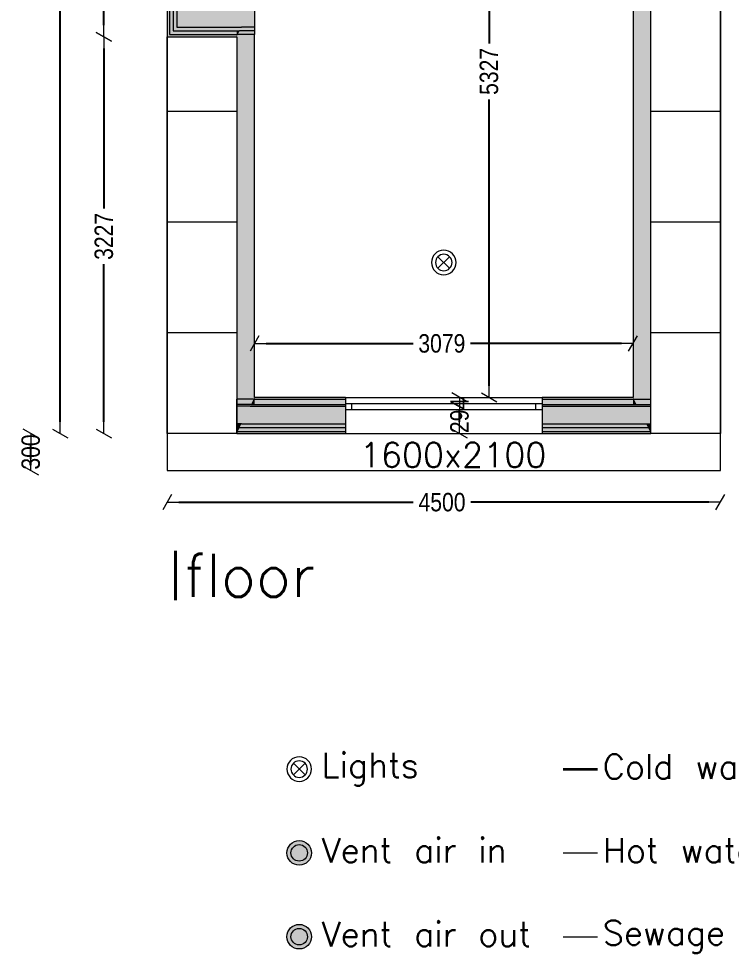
# Model space of a CAD drawing. Header units: millimetres. Extents: x -435615 to -398389, y 64121 to 101077.
# Drawn here: x -435177 to -429381, y 64121 to 71722 of the extents above; entities that cross this region are included whole.
import ezdxf

# ---------------------------------------------------------------- set-up
doc = ezdxf.new("R2010")
doc.units = ezdxf.units.MM
doc.header["$MEASUREMENT"] = 0
for name, color, linetype, lineweight in [('0_Pen_No__1', 7, 'Continuous', 13), ('1.VÄLISSEINAD_Pen_No__1', 7, 'Continuous', 13), ('1.VÄLISSEINAD_Pen_No__19', 255, 'Continuous', 0), ('2D Drafting - General_Pen_No__1', 7, 'Continuous', 13), ('2D Drafting - General_Pen_No__6', 5, 'Continuous', 35), ('ARCHICAD Doors_Pen_No__1', 7, 'Continuous', 13), ('ARCHICAD Windows_Pen_No__1', 7, 'Continuous', 13), ('Interior - Furniture _Pen_No__2', 8, 'Continuous', 15)]:
    doc.layers.add(name, color=color, linetype=linetype, lineweight=lineweight)
for name, color, linetype in [('1.VÄLISSEINAD', 7, 'Continuous'), ('ARCHICAD Doors', 7, 'Continuous'), ('ARCHICAD Windows', 7, 'Continuous'), ('Dimensioning - General', 7, 'Continuous'), ('Interior - Furniture', 7, 'Continuous')]:
    doc.layers.add(name, color=color, linetype=linetype)
for name, color, linetype, lineweight, true_color in [('1.VÄLISSEINAD_Pen_No__107', 7, 'Continuous', 13, 0xaaaaaa), ('1.VÄLISSEINAD_Pen_No__61', 7, 'Continuous', 20, 0x6a6a6a), ('2D Drafting - General_Pen_No__4', 7, 'Continuous', 20, 0x029e21), ('2D Drafting - General_Pen_No__61', 7, 'Continuous', 20, 0x6a6a6a), ('2D Drafting - General_Pen_No__68', 7, 'Continuous', 20, 0xfd4435), ('ARCHICAD Doors_Pen_No__23', 7, 'Continuous', 20, 0xff6600), ('ARCHICAD Doors_Pen_No__3', 7, 'Continuous', 18, 0xff6600), ('ARCHICAD Windows_Pen_No__23', 7, 'Continuous', 20, 0xff6600), ('ARCHICAD Windows_Pen_No__3', 7, 'Continuous', 18, 0xff6600), ('Interior - Furniture _Pen_No__4', 7, 'Continuous', 20, 0x029e21), ('Interior - Furniture _Pen_No__66', 7, 'Continuous', 20, 0x5555ff)]:
    doc.layers.add(name, color=color, linetype=linetype, lineweight=lineweight, true_color=true_color)
doc.styles.add('GENERATED_STYLE_1', font='techl___.ttf')
doc.dimstyles.new('GENERATED_STYLE__1', dxfattribs={"dimtxt": 150, "dimasz": 95, "dimexe": 0.18, "dimexo": 0.0625, "dimgap": 0.09, "dimtad": 0, "dimtih": 1, "dimtoh": 1, "dimdec": 0, "dimzin": 0, "dimdsep": 46, "dimtxsty": 'GENERATED_STYLE_1', "dimblk": 'ARROWHEAD_2', "dimblk1": 'ARROWHEAD_2', "dimblk2": 'ARROWHEAD_2', "dimcen": 0.09, "dimse1": 1, "dimse2": 1, "dimclrd": 7, "dimclre": 7, "dimclrt": 7, "dimadec": 0, "dimazin": 0, "dimtfac": 1, "dimtdec": 4, "dimtmove": 0, "dimatfit": 3, "dimfxl": 1, "dimtolj": 1, "dimtzin": 0, "dimarcsym": 0})
doc.dimstyles.new('GENERATED_STYLE__2', dxfattribs={"dimtxt": 150, "dimasz": 95, "dimexe": 0.18, "dimexo": 0.0625, "dimgap": 0.09, "dimtad": 0, "dimdec": 0, "dimzin": 0, "dimdsep": 46, "dimtxsty": 'GENERATED_STYLE_1', "dimblk": 'ARROWHEAD_2', "dimblk1": 'ARROWHEAD_2', "dimblk2": 'ARROWHEAD_2', "dimcen": 0.09, "dimse1": 1, "dimse2": 1, "dimclrd": 7, "dimclre": 7, "dimclrt": 7, "dimadec": 0, "dimazin": 0, "dimtfac": 1, "dimtdec": 4, "dimtmove": 0, "dimatfit": 3, "dimfxl": 1, "dimtolj": 1, "dimtzin": 0, "dimarcsym": 0})
pattern_1 = [(0, (-44697.8, -23531.7), (0, 900), [])]

# ---------------------------------------------------------------- blocks, each defined once
blk = doc.blocks.new('Wall_70', base_point=(-385337.2, 91879.9))
at = {"layer": '1.VÄLISSEINAD_Pen_No__107', "linetype": 'Continuous', "lineweight": 13, "true_color": 0xaaaaaa}
for points in [[(-385475.3, 92159.9), (-385453.1, 92114.9), (-385337.2, 92114.9), (-385337.2, 92159.9)], [(-385453.1, 92114.9), (-385447.1, 92102.9), (-385337.2, 92102.9), (-385337.2, 92114.9)], [(-385447.1, 92102.9), (-385375.6, 91957.9), (-385337.2, 91957.9), (-385337.2, 92102.9)], [(-385375.6, 91957.9), (-385360.8, 91927.9), (-385337.2, 91927.9), (-385337.2, 91957.9)], [(-385360.8, 91927.9), (-385346, 91897.9), (-385337.2, 91897.9), (-385337.2, 91927.9)], [(-385337.2, 91897.9), (-385346, 91897.9), (-385337.2, 91879.9)]]:
    blk.add_hatch(color=253, dxfattribs=at).paths.add_polyline_path(points)
at = {"layer": '1.VÄLISSEINAD_Pen_No__61', "linetype": 'Continuous', "lineweight": 20, "true_color": 0x6a6a6a}
for points in [[(-385337.2, 92173.9), (-385337.2, 99241.9), (-385482.2, 99241.9), (-385482.2, 92173.9)], [(-385482.2, 92173.9), (-385475.3, 92159.9), (-385337.2, 92159.9), (-385337.2, 92173.9)]]:
    blk.add_hatch(color=251, dxfattribs=at).paths.add_polyline_path(points)
at = {"layer": '1.VÄLISSEINAD_Pen_No__1', "color": 7, "linetype": 'Continuous', "lineweight": 13}
for p, q in [((-385475.3, 92159.9), (-385337.2, 92159.9)), ((-385453.1, 92114.9), (-385337.2, 92114.9)), ((-385447.1, 92102.9), (-385337.2, 92102.9)), ((-385375.6, 91957.9), (-385337.2, 91957.9)), ((-385360.8, 91927.9), (-385337.2, 91927.9)), ((-385346, 91897.9), (-385337.2, 91897.9))]:
    blk.add_line(p, q, dxfattribs=at)
at = {"layer": '1.VÄLISSEINAD_Pen_No__1', "color": 7, "linetype": 'Continuous', "lineweight": 13, "flags": 128}
for points in [[(-385337.2, 92114.9), (-385337.2, 92159.9)], [(-385337.2, 92102.9), (-385337.2, 92114.9)], [(-385337.2, 91957.9), (-385337.2, 92102.9)], [(-385337.2, 91927.9), (-385337.2, 91957.9)], [(-385337.2, 91897.9), (-385337.2, 91927.9)], [(-385337.2, 91879.9), (-385337.2, 91897.9)]]:
    blk.add_lwpolyline(points, dxfattribs=at)
at = {"layer": '1.VÄLISSEINAD_Pen_No__19', "color": 255, "linetype": 'Continuous', "lineweight": 0, "flags": 128}
for points in [[(-385337.2, 99241.9), (-385482.2, 99241.9)], [(-385482.2, 99241.9), (-385482.2, 97641.9)], [(-385337.2, 92159.9), (-385337.2, 99241.9)], [(-385482.2, 97500.9), (-385482.2, 92173.9)]]:
    blk.add_lwpolyline(points, dxfattribs=at)
blk = doc.blocks.new('Window 21_5')
at = {"layer": 'ARCHICAD Windows_Pen_No__1', "color": 7, "linetype": 'Continuous', "lineweight": 13}
for p, q in [((-800, 50), (-800, 36)), ((-800, 36), (-800, 0)), ((-800, 0), (-800, -9)), ((-800, 0), (-800, -9)), ((800, 50), (800, 36)), ((800, 36), (800, 0)), ((800, 0), (800, -9)), ((800, 0), (800, -9)), ((-800, -9), (-800, -21)), ((-800, -9), (-800, -21)), ((-800, -21), (-800, -50)), ((-800, -21), (-800, -50)), ((-800, -50), (-800, -166)), ((800, -9), (800, -21)), ((800, -9), (800, -21)), ((800, -21), (800, -50)), ((800, -21), (800, -50)), ((800, -50), (800, -166)), ((-800, -166), (-800, -196)), ((-800, -196), (-800, -226)), ((-800, -226), (-800, -244)), ((800, -166), (800, -196)), ((800, -196), (800, -226)), ((800, -226), (800, -244))]:
    blk.add_line(p, q, dxfattribs=at)
at = {"layer": 'ARCHICAD Windows_Pen_No__23', "color": 30, "linetype": 'Continuous', "lineweight": 20, "true_color": 0xff6600}
for p, q in [((-800, 0), (-750, 0)), ((-750, 0), (-750, -50)), ((750, -50), (750, 0)), ((750, 0), (800, 0)), ((-750, -50), (-800, -50)), ((800, -50), (750, -50))]:
    blk.add_line(p, q, dxfattribs=at)
at = {"layer": 'ARCHICAD Windows_Pen_No__3', "color": 30, "linetype": 'Continuous', "lineweight": 18, "true_color": 0xff6600}
for p, q in [((-800, 50), (800, 50)), ((-750, 0), (750, 0)), ((750, -50), (-750, -50)), ((-800, -244), (800, -244))]:
    blk.add_line(p, q, dxfattribs=at)
blk = doc.blocks.new('Wall_72', base_point=(-385337.2, 91879.9))
at = {"layer": '1.VÄLISSEINAD_Pen_No__107', "linetype": 'Continuous', "lineweight": 13, "true_color": 0xaaaaaa}
for points in [[(-388561.2, 92173.9), (-388561.2, 92159.9), (-387821.7, 92159.9), (-387821.7, 92173.9)], [(-388561.2, 92159.9), (-388561.2, 92114.9), (-387821.7, 92114.9), (-387821.7, 92159.9)], [(-386221.7, 92159.9), (-385482.2, 92159.9), (-385482.2, 92173.9), (-386221.7, 92173.9)], [(-385482.2, 92159.9), (-386221.7, 92159.9), (-386221.7, 92114.9), (-385482.2, 92114.9)], [(-388596.2, 92102.9), (-388667.7, 91957.9), (-387821.7, 91957.9), (-387821.7, 92102.9)], [(-388590.3, 92114.9), (-388596.2, 92102.9), (-387821.7, 92102.9), (-387821.7, 92114.9)], [(-386221.7, 92102.9), (-385447.1, 92102.9), (-385453.1, 92114.9), (-386221.7, 92114.9)], [(-386221.7, 91957.9), (-385375.6, 91957.9), (-385447.1, 92102.9), (-386221.7, 92102.9)], [(-388682.5, 91927.9), (-388697.3, 91897.9), (-387821.7, 91897.9), (-387821.7, 91927.9)], [(-388667.7, 91957.9), (-388682.5, 91927.9), (-387821.7, 91927.9), (-387821.7, 91957.9)], [(-386221.7, 91927.9), (-385360.8, 91927.9), (-385375.6, 91957.9), (-386221.7, 91957.9)], [(-386221.7, 91897.9), (-385346, 91897.9), (-385360.8, 91927.9), (-386221.7, 91927.9)], [(-388697.3, 91897.9), (-388706.2, 91879.9), (-387821.7, 91879.9), (-387821.7, 91897.9)], [(-385346, 91897.9), (-386221.7, 91897.9), (-386221.7, 91879.9), (-385337.2, 91879.9)]]:
    blk.add_hatch(color=253, dxfattribs=at).paths.add_polyline_path(points)
at = {"layer": '1.VÄLISSEINAD_Pen_No__61', "linetype": 'Continuous', "lineweight": 20, "true_color": 0x6a6a6a}
for points in [[(-388561.2, 92159.9), (-388568.1, 92159.9), (-388590.3, 92114.9), (-388561.2, 92114.9)], [(-388561.2, 92173.9), (-388568.1, 92159.9), (-388561.2, 92159.9)], [(-385475.3, 92159.9), (-385482.2, 92173.9), (-385482.2, 92159.9)], [(-385482.2, 92114.9), (-385453.1, 92114.9), (-385475.3, 92159.9), (-385482.2, 92159.9)]]:
    blk.add_hatch(color=251, dxfattribs=at).paths.add_polyline_path(points)
at = {"layer": '1.VÄLISSEINAD_Pen_No__1', "color": 7, "linetype": 'Continuous', "lineweight": 13}
for p, q in [((-388568.1, 92159.9), (-388561.2, 92159.9)), ((-388561.2, 92159.9), (-387821.7, 92159.9)), ((-387821.7, 92173.9), (-387821.7, 92159.9)), ((-387821.7, 92159.9), (-387821.7, 92123.9)), ((-386221.7, 92173.9), (-386221.7, 92159.9)), ((-386221.7, 92159.9), (-385482.2, 92159.9)), ((-386221.7, 92159.9), (-386221.7, 92123.9)), ((-385482.2, 92159.9), (-385475.3, 92159.9)), ((-388596.2, 92102.9), (-387821.7, 92102.9)), ((-388590.3, 92114.9), (-388561.2, 92114.9)), ((-388561.2, 92114.9), (-387821.7, 92114.9)), ((-387821.7, 92123.9), (-387821.7, 92114.9)), ((-387821.7, 92114.9), (-387821.7, 92102.9)), ((-387821.7, 92102.9), (-387821.7, 92073.9)), ((-387821.7, 92073.9), (-387821.7, 91957.9)), ((-386221.7, 92123.9), (-386221.7, 92114.9)), ((-386221.7, 92114.9), (-385482.2, 92114.9)), ((-386221.7, 92114.9), (-386221.7, 92102.9)), ((-386221.7, 92102.9), (-385447.1, 92102.9)), ((-386221.7, 92102.9), (-386221.7, 92073.9)), ((-386221.7, 92073.9), (-386221.7, 91957.9)), ((-385482.2, 92114.9), (-385453.1, 92114.9)), ((-388682.5, 91927.9), (-387821.7, 91927.9)), ((-388667.7, 91957.9), (-387821.7, 91957.9)), ((-387821.7, 91957.9), (-387821.7, 91927.9)), ((-387821.7, 91927.9), (-387821.7, 91897.9)), ((-386221.7, 91957.9), (-385375.6, 91957.9)), ((-386221.7, 91957.9), (-386221.7, 91927.9)), ((-386221.7, 91927.9), (-385360.8, 91927.9)), ((-386221.7, 91927.9), (-386221.7, 91897.9)), ((-388697.3, 91897.9), (-387821.7, 91897.9)), ((-387821.7, 91897.9), (-387821.7, 91879.9)), ((-386221.7, 91897.9), (-385346, 91897.9)), ((-386221.7, 91897.9), (-386221.7, 91879.9))]:
    blk.add_line(p, q, dxfattribs=at)
at = {"layer": '1.VÄLISSEINAD_Pen_No__1', "color": 7, "linetype": 'Continuous', "lineweight": 13, "flags": 128}
for points in [[(-387821.7, 92173.9), (-388561.2, 92173.9)], [(-385482.2, 92173.9), (-386221.7, 92173.9)], [(-388706.2, 91879.9), (-387821.7, 91879.9)], [(-386221.7, 91879.9), (-385337.2, 91879.9)]]:
    blk.add_lwpolyline(points, dxfattribs=at)
at = {"layer": 'ARCHICAD Windows', "color": 21, "linetype": 'Continuous', "lineweight": 18, "true_color": 0xff9955, "zscale": 1000}
blk.add_blockref('Window 21_5', (-387021.7, 92123.9), dxfattribs=at)
blk = doc.blocks.new('Wall_73', base_point=(-389271.7, 95106.9))
at = {"layer": '1.VÄLISSEINAD_Pen_No__107', "linetype": 'Continuous', "lineweight": 13, "true_color": 0xaaaaaa}
for points in [[(-388991.7, 95386.9), (-388568.1, 95386.9), (-388561.2, 95400.9), (-388977.7, 95400.9)], [(-389193.7, 95184.9), (-388667.7, 95184.9), (-388596.2, 95329.9), (-389048.7, 95329.9)], [(-389048.7, 95329.9), (-388596.2, 95329.9), (-388590.3, 95341.9), (-389036.7, 95341.9)], [(-389036.7, 95341.9), (-388590.3, 95341.9), (-388568.1, 95386.9), (-388991.7, 95386.9)], [(-389223.7, 95154.9), (-388682.5, 95154.9), (-388667.7, 95184.9), (-389193.7, 95184.9)], [(-388706.2, 95124.9), (-389253.7, 95124.9), (-389271.7, 95106.9), (-388706.2, 95106.9)], [(-388706.2, 95154.9), (-389223.7, 95154.9), (-389253.7, 95124.9), (-388706.2, 95124.9)]]:
    blk.add_hatch(color=253, dxfattribs=at).paths.add_polyline_path(points)
at = {"layer": '1.VÄLISSEINAD_Pen_No__61', "linetype": 'Continuous', "lineweight": 20, "true_color": 0x6a6a6a}
for points in [[(-388706.2, 95124.9), (-388697.3, 95124.9), (-388682.5, 95154.9), (-388706.2, 95154.9)], [(-388706.2, 95106.9), (-388697.3, 95124.9), (-388706.2, 95124.9)]]:
    blk.add_hatch(color=251, dxfattribs=at).paths.add_polyline_path(points)
at = {"layer": '1.VÄLISSEINAD_Pen_No__1', "color": 7, "linetype": 'Continuous', "lineweight": 13}
for p, q in [((-389048.7, 95329.9), (-388596.2, 95329.9)), ((-389036.7, 95341.9), (-388590.3, 95341.9)), ((-388991.7, 95386.9), (-388568.1, 95386.9)), ((-389193.7, 95184.9), (-388667.7, 95184.9)), ((-389253.7, 95124.9), (-388706.2, 95124.9)), ((-389223.7, 95154.9), (-388682.5, 95154.9))]:
    blk.add_line(p, q, dxfattribs=at)
at = {"layer": '1.VÄLISSEINAD_Pen_No__1', "color": 7, "linetype": 'Continuous', "lineweight": 13, "flags": 128}
for points in [[(-388561.2, 95400.9), (-388977.7, 95400.9)], [(-389271.7, 95106.9), (-388706.2, 95106.9)]]:
    blk.add_lwpolyline(points, dxfattribs=at)
blk = doc.blocks.new('Double Door 21_2')
at = {"layer": 'ARCHICAD Doors_Pen_No__1', "color": 7, "linetype": 'Continuous', "lineweight": 13}
for p, q in [((-800, 100), (-837, 100)), ((-800, 100), (-837, 100)), ((-800, 100), (-800, 82)), ((-800, 100), (-800, 82)), ((-800, 100), (-800, 82)), ((-800, 82), (-800, 52)), ((-800, 82), (-800, 52)), ((-800, 82), (-800, 52)), ((800, 100), (800, 82)), ((800, 100), (800, 82)), ((800, 100), (800, 82)), ((800, 100), (837, 100)), ((800, 100), (837, 100)), ((800, 82), (800, 52)), ((800, 82), (800, 52)), ((800, 82), (800, 52)), ((-800, 52), (-800, 22)), ((-800, 52), (-800, 22)), ((-800, 52), (-800, 22)), ((-800, 22), (-800, 0)), ((-800, 22), (-800, 0)), ((-800, 22), (-800, 0)), ((-800, 0), (-800, -115)), ((-800, 0), (-800, -115)), ((800, 52), (800, 22)), ((800, 52), (800, 22)), ((800, 52), (800, 22)), ((800, 22), (800, 0)), ((800, 22), (800, 0)), ((800, 22), (800, 0)), ((800, 0), (800, -115)), ((800, 0), (800, -115)), ((-800, -115), (-800, -123)), ((-800, -115), (-800, -123)), ((-800, -123), (-800, -135)), ((-800, -123), (-800, -135)), ((-800, -135), (-800, -180)), ((-800, -135), (-800, -180)), ((800, -115), (800, -123)), ((800, -115), (800, -123)), ((800, -123), (800, -135)), ((800, -123), (800, -135)), ((800, -135), (800, -180)), ((800, -135), (800, -180)), ((-800, -194), (-837, -194)), ((-800, -194), (-837, -194)), ((-800, -180), (-800, -194)), ((-800, -180), (-800, -194)), ((800, -180), (800, -194)), ((800, -180), (800, -194)), ((800, -194), (837, -194)), ((800, -194), (837, -194))]:
    blk.add_line(p, q, dxfattribs=at)
at = {"layer": 'ARCHICAD Doors_Pen_No__23', "color": 30, "linetype": 'Continuous', "lineweight": 20, "true_color": 0xff6600}
for p, q in [((-760, 0), (-800, 0)), ((-800, 0), (-800, -115)), ((-760, -115), (-760, 0)), ((800, 0), (760, 0)), ((760, 0), (760, -115)), ((800, -115), (800, 0)), ((-800, -115), (-760, -115)), ((760, -115), (800, -115))]:
    blk.add_line(p, q, dxfattribs=at)
at = {"layer": 'ARCHICAD Doors_Pen_No__3', "color": 30, "linetype": 'Continuous', "lineweight": 18, "true_color": 0xff6600}
for p, q in [((-760, 0), (-760, 760)), ((760, 0), (760, 760))]:
    blk.add_line(p, q, dxfattribs=at)
for centre, start, end in [((-760, 0), 0, 90), ((760, 0), 90, 180)]:
    blk.add_arc(centre, 760, start, end, dxfattribs=at)
blk = doc.blocks.new('Wall_75', base_point=(-389271.7, 95106.9))
at = {"layer": '1.VÄLISSEINAD_Pen_No__107', "linetype": 'Continuous', "lineweight": 13, "true_color": 0xaaaaaa}
for points in [[(-389271.7, 97794.9), (-389271.7, 97250.9), (-389253.7, 97250.9), (-389253.7, 97776.9)], [(-389223.7, 97746.9), (-389253.7, 97776.9), (-389253.7, 97250.9), (-389223.7, 97250.9)], [(-389193.7, 97716.9), (-389223.7, 97746.9), (-389223.7, 97250.9), (-389193.7, 97250.9)], [(-389048.7, 97571.9), (-389193.7, 97716.9), (-389193.7, 97250.9), (-389048.7, 97250.9)], [(-389036.7, 97559.9), (-389048.7, 97571.9), (-389048.7, 97250.9), (-389036.7, 97250.9)], [(-388991.7, 97514.9), (-389036.7, 97559.9), (-389036.7, 97250.9), (-388991.7, 97250.9)], [(-388977.7, 97500.9), (-388991.7, 97514.9), (-388991.7, 97250.9), (-388977.7, 97250.9)], [(-389271.7, 95106.9), (-389253.7, 95124.9), (-389253.7, 95650.9), (-389271.7, 95650.9)], [(-389253.7, 95124.9), (-389223.7, 95154.9), (-389223.7, 95650.9), (-389253.7, 95650.9)], [(-389223.7, 95154.9), (-389193.7, 95184.9), (-389193.7, 95650.9), (-389223.7, 95650.9)], [(-389193.7, 95184.9), (-389048.7, 95329.9), (-389048.7, 95650.9), (-389193.7, 95650.9)], [(-389048.7, 95329.9), (-389036.7, 95341.9), (-389036.7, 95650.9), (-389048.7, 95650.9)], [(-389036.7, 95341.9), (-388991.7, 95386.9), (-388991.7, 95650.9), (-389036.7, 95650.9)], [(-388991.7, 95650.9), (-388991.7, 95386.9), (-388977.7, 95400.9), (-388977.7, 95650.9)]]:
    blk.add_hatch(color=253, dxfattribs=at).paths.add_polyline_path(points)
at = {"layer": '1.VÄLISSEINAD_Pen_No__1', "color": 7, "linetype": 'Continuous', "lineweight": 13}
for p, q in [((-389253.7, 97776.9), (-389253.7, 97250.9)), ((-389223.7, 97746.9), (-389223.7, 97250.9)), ((-389193.7, 97716.9), (-389193.7, 97250.9)), ((-389048.7, 97571.9), (-389048.7, 97250.9)), ((-389036.7, 97559.9), (-389036.7, 97250.9)), ((-388991.7, 97514.9), (-388991.7, 97250.9)), ((-389271.7, 97250.9), (-389271.7, 97287.9)), ((-389271.7, 97250.9), (-389253.7, 97250.9)), ((-389271.7, 97250.9), (-389253.7, 97250.9)), ((-389253.7, 97250.9), (-389223.7, 97250.9)), ((-389253.7, 97250.9), (-389223.7, 97250.9)), ((-389223.7, 97250.9), (-389193.7, 97250.9)), ((-389223.7, 97250.9), (-389193.7, 97250.9)), ((-389193.7, 97250.9), (-389171.7, 97250.9)), ((-389193.7, 97250.9), (-389171.7, 97250.9)), ((-389171.7, 97250.9), (-389056.7, 97250.9)), ((-389056.7, 97250.9), (-389048.7, 97250.9)), ((-389048.7, 97250.9), (-389036.7, 97250.9)), ((-389036.7, 97250.9), (-388991.7, 97250.9)), ((-388991.7, 97250.9), (-388977.7, 97250.9)), ((-388977.7, 97250.9), (-388977.7, 97287.9)), ((-389271.7, 95650.9), (-389271.7, 95613.9)), ((-389271.7, 95650.9), (-389253.7, 95650.9)), ((-389271.7, 95650.9), (-389253.7, 95650.9)), ((-389253.7, 95650.9), (-389253.7, 95124.9)), ((-389253.7, 95650.9), (-389223.7, 95650.9)), ((-389253.7, 95650.9), (-389223.7, 95650.9)), ((-389223.7, 95650.9), (-389223.7, 95154.9)), ((-389223.7, 95650.9), (-389193.7, 95650.9)), ((-389223.7, 95650.9), (-389193.7, 95650.9)), ((-389193.7, 95650.9), (-389193.7, 95184.9)), ((-389193.7, 95650.9), (-389171.7, 95650.9)), ((-389193.7, 95650.9), (-389171.7, 95650.9)), ((-389171.7, 95650.9), (-389056.7, 95650.9)), ((-389056.7, 95650.9), (-389048.7, 95650.9)), ((-389048.7, 95650.9), (-389048.7, 95329.9)), ((-389048.7, 95650.9), (-389036.7, 95650.9)), ((-389036.7, 95650.9), (-389036.7, 95341.9)), ((-389036.7, 95650.9), (-388991.7, 95650.9)), ((-388991.7, 95650.9), (-388991.7, 95386.9)), ((-388991.7, 95650.9), (-388977.7, 95650.9)), ((-388977.7, 95650.9), (-388977.7, 95613.9))]:
    blk.add_line(p, q, dxfattribs=at)
at = {"layer": '1.VÄLISSEINAD_Pen_No__1', "color": 7, "linetype": 'Continuous', "lineweight": 13, "flags": 128}
for points in [[(-389271.7, 97794.9), (-389271.7, 97250.9)], [(-388977.7, 97250.9), (-388977.7, 97500.9)], [(-389271.7, 95650.9), (-389271.7, 95106.9)], [(-388977.7, 95400.9), (-388977.7, 95650.9)]]:
    blk.add_lwpolyline(points, dxfattribs=at)
at = {"layer": 'ARCHICAD Doors', "color": 21, "linetype": 'Continuous', "lineweight": 18, "true_color": 0xff9955, "zscale": 1000, "rotation": 90}
blk.add_blockref('Double Door 21_2', (-389171.7, 96450.9), dxfattribs=at)
blk = doc.blocks.new('Wall_76', base_point=(-388706.2, 95106.9))
at = {"layer": '1.VÄLISSEINAD_Pen_No__107', "linetype": 'Continuous', "lineweight": 13, "true_color": 0xaaaaaa}
for points in [[(-388568.1, 95386.9), (-388561.2, 95386.9), (-388561.2, 95400.9)], [(-388561.2, 95184.9), (-388561.2, 95329.9), (-388596.2, 95329.9), (-388667.7, 95184.9)], [(-388561.2, 95329.9), (-388561.2, 95341.9), (-388590.3, 95341.9), (-388596.2, 95329.9)], [(-388561.2, 95341.9), (-388561.2, 95386.9), (-388568.1, 95386.9), (-388590.3, 95341.9)], [(-388561.2, 95154.9), (-388561.2, 95184.9), (-388667.7, 95184.9), (-388682.5, 95154.9)], [(-388561.2, 95124.9), (-388561.2, 95154.9), (-388682.5, 95154.9), (-388697.3, 95124.9)], [(-388590.3, 92114.9), (-388568.1, 92159.9), (-388706.2, 92159.9), (-388706.2, 92114.9)], [(-388596.2, 92102.9), (-388590.3, 92114.9), (-388706.2, 92114.9), (-388706.2, 92102.9)], [(-388667.7, 91957.9), (-388596.2, 92102.9), (-388706.2, 92102.9), (-388706.2, 91957.9)], [(-388682.5, 91927.9), (-388667.7, 91957.9), (-388706.2, 91957.9), (-388706.2, 91927.9)], [(-388697.3, 91897.9), (-388682.5, 91927.9), (-388706.2, 91927.9), (-388706.2, 91897.9)], [(-388697.3, 91897.9), (-388706.2, 91897.9), (-388706.2, 91879.9)]]:
    blk.add_hatch(color=253, dxfattribs=at).paths.add_polyline_path(points)
at = {"layer": '1.VÄLISSEINAD_Pen_No__61', "linetype": 'Continuous', "lineweight": 20, "true_color": 0x6a6a6a}
for points in [[(-388697.3, 95124.9), (-388706.2, 95106.9), (-388561.2, 95106.9), (-388561.2, 95124.9)], [(-388561.2, 92173.9), (-388561.2, 95106.9), (-388706.2, 95106.9), (-388706.2, 92173.9)], [(-388706.2, 92159.9), (-388568.1, 92159.9), (-388561.2, 92173.9), (-388706.2, 92173.9)]]:
    blk.add_hatch(color=251, dxfattribs=at).paths.add_polyline_path(points)
at = {"layer": '1.VÄLISSEINAD_Pen_No__1', "color": 7, "linetype": 'Continuous', "lineweight": 13}
for p, q in [((-388561.2, 95329.9), (-388596.2, 95329.9)), ((-388561.2, 95341.9), (-388590.3, 95341.9)), ((-388561.2, 95386.9), (-388568.1, 95386.9)), ((-388561.2, 95184.9), (-388667.7, 95184.9)), ((-388561.2, 95124.9), (-388697.3, 95124.9)), ((-388561.2, 95154.9), (-388682.5, 95154.9)), ((-388568.1, 92159.9), (-388706.2, 92159.9)), ((-388590.3, 92114.9), (-388706.2, 92114.9)), ((-388596.2, 92102.9), (-388706.2, 92102.9)), ((-388667.7, 91957.9), (-388706.2, 91957.9)), ((-388682.5, 91927.9), (-388706.2, 91927.9)), ((-388697.3, 91897.9), (-388706.2, 91897.9))]:
    blk.add_line(p, q, dxfattribs=at)
at = {"layer": '1.VÄLISSEINAD_Pen_No__1', "color": 7, "linetype": 'Continuous', "lineweight": 13, "flags": 128}
for points in [[(-388561.2, 95400.9), (-388561.2, 95386.9)], [(-388561.2, 95386.9), (-388561.2, 95341.9)], [(-388561.2, 95341.9), (-388561.2, 95329.9)], [(-388561.2, 95329.9), (-388561.2, 95184.9)], [(-388561.2, 95184.9), (-388561.2, 95154.9)], [(-388561.2, 95154.9), (-388561.2, 95124.9)], [(-388706.2, 92114.9), (-388706.2, 92159.9)], [(-388706.2, 92102.9), (-388706.2, 92114.9)], [(-388706.2, 91957.9), (-388706.2, 92102.9)], [(-388706.2, 91927.9), (-388706.2, 91957.9)], [(-388706.2, 91897.9), (-388706.2, 91927.9)], [(-388706.2, 91879.9), (-388706.2, 91897.9)]]:
    blk.add_lwpolyline(points, dxfattribs=at)
at = {"layer": '1.VÄLISSEINAD_Pen_No__19', "color": 255, "linetype": 'Continuous', "lineweight": 0, "flags": 128}
for points in [[(-388706.2, 95106.9), (-388706.2, 92159.9)], [(-388561.2, 92173.9), (-388561.2, 95124.9)]]:
    blk.add_lwpolyline(points, dxfattribs=at)
blk = doc.blocks.new('Push Button with Indicator Lamp 21')
at = {"layer": 'Interior - Furniture _Pen_No__2', "color": 8, "linetype": 'Continuous', "lineweight": 15}
for p, q in [((-47.4, -47.4), (47.4, 47.4)), ((47.4, -47.4), (-47.4, 47.4))]:
    blk.add_line(p, q, dxfattribs=at)
for radius in [100, 67]:
    blk.add_circle((0, 0), radius, dxfattribs=at)
blk = doc.blocks.new('Push Button 21')
at = {"layer": 'Interior - Furniture _Pen_No__66', "linetype": 'Continuous', "lineweight": 0, "true_color": 0x15153f}
blk.add_hatch(color=168, dxfattribs=at).paths.add_polyline_path([(100, 0, 1), (-100, 0, 1)])
at = {"layer": 'Interior - Furniture _Pen_No__66', "color": 173, "linetype": 'Continuous', "lineweight": 20, "true_color": 0x5555ff}
for radius in [100, 67]:
    blk.add_circle((0, 0), radius, dxfattribs=at)
blk = doc.blocks.new('Push Button 21_2')
at = {"layer": 'Interior - Furniture _Pen_No__4', "linetype": 'Continuous', "lineweight": 0, "true_color": 0x002708}
blk.add_hatch(color=98, dxfattribs=at).paths.add_polyline_path([(100, 0, 1), (-100, 0, 1)])
at = {"layer": 'Interior - Furniture _Pen_No__4', "color": 104, "linetype": 'Continuous', "lineweight": 20, "true_color": 0x029e21}
for radius in [100, 67]:
    blk.add_circle((0, 0), radius, dxfattribs=at)
blk = doc.blocks.new('ARROWHEAD_2')
at = {"color": 0, "linetype": 'Continuous', "lineweight": 0}
for p, q in [((0, 0), (-1, 0)), ((-0.378, -0.655), (0.378, 0.655))]:
    blk.add_line(p, q, dxfattribs=at)
blk = doc.blocks.new('*D257')
at = {"layer": 'Defpoints', "color": 0, "linetype": 'Continuous', "transparency": 16777216}
for p in [(-433969.5, 68348.2), (-429469.5, 68348.2), (-429469.5, 67789.5)]:
    blk.add_point(p, dxfattribs=at)
at = {"layer": 'Dimensioning - General', "color": 7, "linetype": 'Continuous', "lineweight": -2, "transparency": 16777216}
for p, q in [((-433874.5, 67789.5), (-431969.6, 67789.5)), ((-429564.5, 67789.5), (-431498.1, 67789.5))]:
    blk.add_line(p, q, dxfattribs=at)
at = {"layer": 'Dimensioning - General', "color": 7, "linetype": 'Continuous', "lineweight": -2, "transparency": 16777216, "xscale": 95, "yscale": 95, "zscale": 95, "rotation": 180}
blk.add_blockref('ARROWHEAD_2', (-433969.5, 67789.5), dxfattribs=at)
at = {"layer": 'Dimensioning - General', "color": 7, "linetype": 'Continuous', "lineweight": -2, "transparency": 16777216, "xscale": 95, "yscale": 95, "zscale": 95}
blk.add_blockref('ARROWHEAD_2', (-429469.5, 67789.5), dxfattribs=at)
at = {"layer": 'Dimensioning - General', "color": 7, "linetype": 'Continuous', "lineweight": 13, "transparency": 16777216, "insert": (-431733.8, 67789.5), "char_height": 150, "attachment_point": 5, "style": 'GENERATED_STYLE_1'}
blk.add_mtext('\\A1;4500', dxfattribs=at)
blk = doc.blocks.new('*D289')
at = {"layer": 'Defpoints', "color": 0, "linetype": 'Continuous', "transparency": 16777216}
for p in [(-431719.5, 68642.2), (-431591.3, 68642.2), (-431719.5, 68348.2)]:
    blk.add_point(p, dxfattribs=at)
at = {"layer": 'Dimensioning - General', "color": 7, "linetype": 'Continuous', "lineweight": -2, "transparency": 16777216}
blk.add_line((-431591.3, 68443.2), (-431591.3, 68547.2), dxfattribs=at)
at = {"layer": 'Dimensioning - General', "color": 7, "linetype": 'Continuous', "lineweight": -2, "transparency": 16777216, "xscale": 95, "yscale": 95, "zscale": 95}
for p, rotation in [((-431591.3, 68642.2), 90), ((-431591.3, 68348.2), 270)]:
    blk.add_blockref('ARROWHEAD_2', p, dxfattribs=dict(at, rotation=rotation))
at = {"layer": 'Dimensioning - General', "color": 7, "linetype": 'Continuous', "lineweight": 13, "transparency": 16777216, "insert": (-431591.3, 68495.2), "char_height": 150, "attachment_point": 5, "rotation": 90, "style": 'GENERATED_STYLE_1'}
blk.add_mtext('\\A1;294', dxfattribs=at)
blk = doc.blocks.new('*D290')
at = {"layer": 'Defpoints', "color": 0, "linetype": 'Continuous', "transparency": 16777216}
for p in [(-431647, 73969.2), (-431351.3, 73969.2), (-431719.5, 68642.2)]:
    blk.add_point(p, dxfattribs=at)
at = {"layer": 'Dimensioning - General', "color": 7, "linetype": 'Continuous', "lineweight": -2, "transparency": 16777216}
for p, q in [((-431351.3, 73874.2), (-431351.3, 71521.3)), ((-431351.3, 68737.2), (-431351.3, 71065.8))]:
    blk.add_line(p, q, dxfattribs=at)
at = {"layer": 'Dimensioning - General', "color": 7, "linetype": 'Continuous', "lineweight": -2, "transparency": 16777216, "xscale": 95, "yscale": 95, "zscale": 95}
for p, rotation in [((-431351.3, 73969.2), 90), ((-431351.3, 68642.2), 270)]:
    blk.add_blockref('ARROWHEAD_2', p, dxfattribs=dict(at, rotation=rotation))
at = {"layer": 'Dimensioning - General', "color": 7, "linetype": 'Continuous', "lineweight": 13, "transparency": 16777216, "insert": (-431351.3, 71293.5), "char_height": 150, "attachment_point": 5, "rotation": 90, "style": 'GENERATED_STYLE_1'}
blk.add_mtext('\\A1;5327', dxfattribs=at)
blk = doc.blocks.new('*D294')
at = {"layer": 'Defpoints', "color": 0, "linetype": 'Continuous', "transparency": 16777216}
for p in [(-430180, 69080.5), (-433259, 68642.2), (-430180, 68642.2)]:
    blk.add_point(p, dxfattribs=at)
at = {"layer": 'Dimensioning - General', "color": 7, "linetype": 'Continuous', "lineweight": -2, "transparency": 16777216}
for p, q in [((-433164, 69080.5), (-431967.6, 69080.5)), ((-430275, 69080.5), (-431503, 69080.5))]:
    blk.add_line(p, q, dxfattribs=at)
at = {"layer": 'Dimensioning - General', "color": 7, "linetype": 'Continuous', "lineweight": -2, "transparency": 16777216, "xscale": 95, "yscale": 95, "zscale": 95, "rotation": 180}
blk.add_blockref('ARROWHEAD_2', (-433259, 69080.5), dxfattribs=at)
at = {"layer": 'Dimensioning - General', "color": 7, "linetype": 'Continuous', "lineweight": -2, "transparency": 16777216, "xscale": 95, "yscale": 95, "zscale": 95}
blk.add_blockref('ARROWHEAD_2', (-430180, 69080.5), dxfattribs=at)
at = {"layer": 'Dimensioning - General', "color": 7, "linetype": 'Continuous', "lineweight": 13, "transparency": 16777216, "insert": (-431735.3, 69080.5), "char_height": 150, "attachment_point": 5, "style": 'GENERATED_STYLE_1'}
blk.add_mtext('\\A1;3079', dxfattribs=at)
blk = doc.blocks.new('*D391')
at = {"layer": 'Defpoints', "color": 0, "linetype": 'Continuous', "transparency": 16777216}
for p in [(-434484.1, 71575.2), (-433969.5, 71575.2), (-433969.5, 68348.2)]:
    blk.add_point(p, dxfattribs=at)
at = {"layer": 'Dimensioning - General', "color": 7, "linetype": 'Continuous', "lineweight": -2, "transparency": 16777216}
for p, q in [((-434484.1, 71480.2), (-434484.1, 70177.8)), ((-434484.1, 68443.2), (-434484.1, 69725.6))]:
    blk.add_line(p, q, dxfattribs=at)
at = {"layer": 'Dimensioning - General', "color": 7, "linetype": 'Continuous', "lineweight": -2, "transparency": 16777216, "xscale": 95, "yscale": 95, "zscale": 95}
for p, rotation in [((-434484.1, 71575.2), 90), ((-434484.1, 68348.2), 270)]:
    blk.add_blockref('ARROWHEAD_2', p, dxfattribs=dict(at, rotation=rotation))
at = {"layer": 'Dimensioning - General', "color": 7, "linetype": 'Continuous', "lineweight": 13, "transparency": 16777216, "insert": (-434484.1, 69951.7), "char_height": 150, "attachment_point": 5, "rotation": 90, "style": 'GENERATED_STYLE_1'}
blk.add_mtext('\\A1;3227', dxfattribs=at)
blk = doc.blocks.new('*D392')
at = {"layer": 'Defpoints', "color": 0, "linetype": 'Continuous', "transparency": 16777216}
for p in [(-434484.1, 74263.2), (-433969.5, 74263.2), (-433969.5, 71575.2)]:
    blk.add_point(p, dxfattribs=at)
at = {"layer": 'Dimensioning - General', "color": 7, "linetype": 'Continuous', "lineweight": -2, "transparency": 16777216}
for p, q in [((-434484.1, 74168.2), (-434484.1, 73137.9)), ((-434484.1, 71670.2), (-434484.1, 72679.1))]:
    blk.add_line(p, q, dxfattribs=at)
at = {"layer": 'Dimensioning - General', "color": 7, "linetype": 'Continuous', "lineweight": -2, "transparency": 16777216, "xscale": 95, "yscale": 95, "zscale": 95}
for p, rotation in [((-434484.1, 74263.2), 90), ((-434484.1, 71575.2), 270)]:
    blk.add_blockref('ARROWHEAD_2', p, dxfattribs=dict(at, rotation=rotation))
at = {"layer": 'Dimensioning - General', "color": 7, "linetype": 'Continuous', "lineweight": 13, "transparency": 16777216, "insert": (-434484.1, 72908.5), "char_height": 150, "attachment_point": 5, "rotation": 90, "style": 'GENERATED_STYLE_1'}
blk.add_mtext('\\A1;2688', dxfattribs=at)
blk = doc.blocks.new('*D394')
at = {"layer": 'Defpoints', "color": 0, "linetype": 'Continuous', "transparency": 16777216}
for p in [(-435078.7, 68348.2), (-433969.5, 68348.2), (-433969.5, 68048.2)]:
    blk.add_point(p, dxfattribs=at)
at = {"layer": 'Dimensioning - General', "color": 7, "linetype": 'Continuous', "lineweight": -2, "transparency": 16777216}
blk.add_line((-435078.7, 68143.2), (-435078.7, 68253.2), dxfattribs=at)
at = {"layer": 'Dimensioning - General', "color": 7, "linetype": 'Continuous', "lineweight": -2, "transparency": 16777216, "xscale": 95, "yscale": 95, "zscale": 95}
for p, rotation in [((-435078.7, 68348.2), 90), ((-435078.7, 68048.2), 270)]:
    blk.add_blockref('ARROWHEAD_2', p, dxfattribs=dict(at, rotation=rotation))
at = {"layer": 'Dimensioning - General', "color": 7, "linetype": 'Continuous', "lineweight": 13, "transparency": 16777216, "insert": (-435078.7, 68198.2), "char_height": 150, "attachment_point": 5, "rotation": 90, "style": 'GENERATED_STYLE_1'}
blk.add_mtext('\\A1;300', dxfattribs=at)
blk = doc.blocks.new('*D395')
at = {"layer": 'Defpoints', "color": 0, "linetype": 'Continuous', "transparency": 16777216}
for p in [(-434838.7, 76004.2), (-433969.5, 76004.2), (-433969.5, 68348.2)]:
    blk.add_point(p, dxfattribs=at)
at = {"layer": 'Dimensioning - General', "color": 7, "linetype": 'Continuous', "lineweight": -2, "transparency": 16777216}
for p, q in [((-434838.7, 75909.2), (-434838.7, 72392.8)), ((-434838.7, 68443.2), (-434838.7, 71916.3))]:
    blk.add_line(p, q, dxfattribs=at)
at = {"layer": 'Dimensioning - General', "color": 7, "linetype": 'Continuous', "lineweight": -2, "transparency": 16777216, "xscale": 95, "yscale": 95, "zscale": 95}
for p, rotation in [((-434838.7, 76004.2), 90), ((-434838.7, 68348.2), 270)]:
    blk.add_blockref('ARROWHEAD_2', p, dxfattribs=dict(at, rotation=rotation))
at = {"layer": 'Dimensioning - General', "color": 7, "linetype": 'Continuous', "lineweight": 13, "transparency": 16777216, "insert": (-434838.7, 72154.6), "char_height": 150, "attachment_point": 5, "rotation": 90, "style": 'GENERATED_STYLE_1'}
blk.add_mtext('\\A1;7656', dxfattribs=at)

msp = doc.modelspace()

# ---------------------------------------------------------------- hatches: boundary and pattern name
at = {"layer": '2D Drafting - General_Pen_No__61', "linetype": 'Continuous', "lineweight": 20, "true_color": 0x6a6a6a}
h = msp.add_hatch(dxfattribs=at)
h.set_pattern_fill('VALTSKATUS_RISTI', color=251, style=0, pattern_type=2)
h.set_pattern_definition(pattern_1)
h.paths.add_polyline_path([(-430035, 68348.2), (-430035, 76004.2), (-429469.5, 76004.2), (-429469.5, 68348.2)])
h = msp.add_hatch(dxfattribs=at)
h.set_pattern_fill('VALTSKATUS_RISTI', color=251, style=0, pattern_type=2)
h.set_pattern_definition(pattern_1)
h.paths.add_polyline_path([(-433969.5, 71575.2), (-433404, 71575.2), (-433404, 68348.2), (-433969.5, 68348.2)])

# ---------------------------------------------------------------- linework, layer by layer
at = {"layer": '2D Drafting - General_Pen_No__1', "color": 7, "linetype": 'Continuous', "lineweight": 13, "flags": 128}
for points in [[(-430035, 68348.2), (-430035, 76004.2), (-429469.5, 76004.2), (-429469.5, 68348.2)], [(-433969.5, 71575.2), (-433404, 71575.2), (-433404, 68348.2), (-433969.5, 68348.2)]]:
    msp.add_lwpolyline(points, close=True, dxfattribs=at)
at = {"layer": '2D Drafting - General_Pen_No__4', "color": 104, "linetype": 'Continuous', "lineweight": 20, "true_color": 0x029e21}
msp.add_line((-430748.8, 64256.2), (-430469.9, 64256.2), dxfattribs=at)
at = {"layer": '2D Drafting - General_Pen_No__6', "color": 5, "linetype": 'Continuous', "lineweight": 35}
msp.add_line((-430748.8, 65619), (-430469.9, 65619), dxfattribs=at)
at = {"layer": '2D Drafting - General_Pen_No__61', "color": 251, "linetype": 'Continuous', "lineweight": 20, "true_color": 0x6a6a6a, "flags": 128}
msp.add_lwpolyline([(-433969.5, 68048.2), (-429469.5, 68048.2), (-429469.5, 76304.2), (-433969.5, 76304.2)], close=True, dxfattribs=at)
at = {"layer": '2D Drafting - General_Pen_No__68', "color": 20, "linetype": 'Continuous', "lineweight": 20, "true_color": 0xfd4435}
msp.add_line((-430748.8, 64937.6), (-430469.9, 64937.6), dxfattribs=at)

# ---------------------------------------------------------------- block references
at = {"layer": '1.VÄLISSEINAD', "color": 255, "lineweight": 0}
for name, p in [('Wall_70', (-430035, 68348.2)), ('Wall_76', (-433404, 71575.2))]:
    msp.add_blockref(name, p, dxfattribs=at)
at = {"layer": '1.VÄLISSEINAD', "color": 7, "lineweight": 35}
for name, p in [('Wall_75', (-433969.5, 71575.2)), ('Wall_73', (-433969.5, 71575.2)), ('Wall_72', (-430035, 68348.2))]:
    msp.add_blockref(name, p, dxfattribs=at)
at = {"layer": 'Interior - Furniture', "color": 104, "linetype": 'Continuous', "lineweight": 20, "true_color": 0x029e21, "xscale": -1, "zscale": 1000, "rotation": 90}
for p in [(-431719.5, 69739.3), (-432895.5, 65619)]:
    msp.add_blockref('Push Button with Indicator Lamp 21', p, dxfattribs=at)
at = {"layer": 'Interior - Furniture', "color": 104, "linetype": 'Continuous', "lineweight": 20, "true_color": 0x029e21, "zscale": 1000, "rotation": 90}
for name, p in [('Push Button 21', (-432895.5, 64937.6)), ('Push Button 21_2', (-432895.5, 64256.2))]:
    msp.add_blockref(name, p, dxfattribs=at)

# ---------------------------------------------------------------- texts
at = {"layer": '0_Pen_No__1', "color": 7, "linetype": 'Continuous', "lineweight": 13, "attachment_point": 7}
for s, insert, char_height in [('\\A1;{\\pql;\\Ftxt.shx;1600x2100}', (-432402.5, 68074.2), 200), ('\\A1;{\\pql;\\Ftxt.shx;I\\Ftxt.shx;\\H0.875000x;floor}', (-433969.5, 66994), 400), ('\\A1;{\\pql;\\Ftxt.shx;Lights}', (-432712, 65483.7), 200), ('\\A1;{\\pql;\\Ftxt.shx;Cold water}', (-430425.9, 65539.6), 200), ('\\A1;{\\pql;\\Ftxt.shx;Vent air in}', (-432712, 64858.3), 200), ('\\A1;{\\pql;\\Ftxt.shx;Hot water}', (-430425.9, 64858.3), 200), ('\\A1;{\\pql;\\Ftxt.shx;Vent air out}', (-432712, 64176.9), 200), ('\\A1;{\\pql;\\Ftxt.shx;Sewage drain}', (-430425.9, 64121), 200)]:
    msp.add_mtext(s, dxfattribs=dict(at, insert=insert, char_height=char_height))

# ---------------------------------------------------------------- dimensions: what is measured, and where the dimension line sits
at = {"layer": 'Dimensioning - General', "color": 7, "linetype": 'Continuous', "lineweight": 13}
for base, p1, p2, picture, middle in [((-434838.7, 76004.2), (-433969.5, 68348.2), (-433969.5, 76004.2), '*D395', (-434838.7, 72154.6)), ((-434484.1, 74263.2), (-433969.5, 71575.2), (-433969.5, 74263.2), '*D392', (-434484.1, 72908.5)), ((-431351.3, 73969.2), (-431719.5, 68642.2), (-431647, 73969.2), '*D290', (-431351.3, 71293.5)), ((-434484.1, 71575.2), (-433969.5, 68348.2), (-433969.5, 71575.2), '*D391', (-434484.1, 69951.7)), ((-431591.3, 68642.2), (-431719.5, 68348.2), (-431719.5, 68642.2), '*D289', (-431591.3, 68495.2)), ((-435078.7, 68348.2), (-433969.5, 68048.2), (-433969.5, 68348.2), '*D394', (-435078.7, 68198.2))]:
    dim = msp.add_linear_dim(base=base, p1=p1, p2=p2, angle=90, dimstyle='GENERATED_STYLE__2', dxfattribs=at)
    dim.commit()
    dim.dimension.update_dxf_attribs({"geometry": picture, "text_midpoint": middle, "dimtype": 160, "text_rotation": 90})
for base, p1, p2, picture, middle in [((-430180, 69080.5), (-433259, 68642.2), (-430180, 68642.2), '*D294', (-431735.3, 69080.5)), ((-429469.5, 67789.5), (-433969.5, 68348.2), (-429469.5, 68348.2), '*D257', (-431733.8, 67789.5))]:
    dim = msp.add_linear_dim(base=base, p1=p1, p2=p2, dimstyle='GENERATED_STYLE__1', dxfattribs=at)
    dim.commit()
    dim.dimension.update_dxf_attribs({"geometry": picture, "text_midpoint": middle, "dimtype": 160})

doc.saveas('drawing.dxf')
